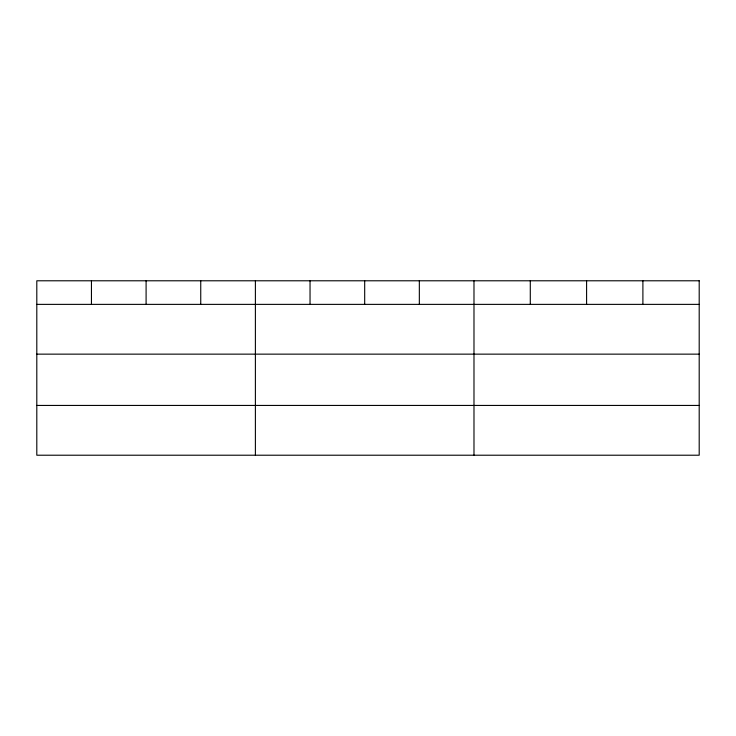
<?xml version="1.0" encoding="UTF-8"?>
<svg xmlns="http://www.w3.org/2000/svg" width="736" height="736" viewBox="0 0 736 736"><rect width="100%" height="100%" fill="white"/><g stroke="black" fill="none" stroke-linecap="round" stroke-linejoin="round"><path stroke-width="1.1" d="M36.8 304.373L699.2 304.373M36.8 354.145L699.2 354.145M36.8 405.435L699.2 405.435M642.896 280.784L642.896 304.373M586.592 280.784L586.592 304.373M530.288 280.784L530.288 304.373M473.984 280.784L473.984 455.216M419.336 280.784L419.336 304.373M364.688 280.784L364.688 304.373M310.04 280.784L310.04 304.373M255.392 280.784L255.392 455.216M200.744 280.784L200.744 304.373M146.096 280.784L146.096 304.373M91.448 280.784L91.448 304.373M699.2 280.784L36.8 280.784L36.8 455.216L699.2 455.216L699.2 280.784"/></g></svg>
